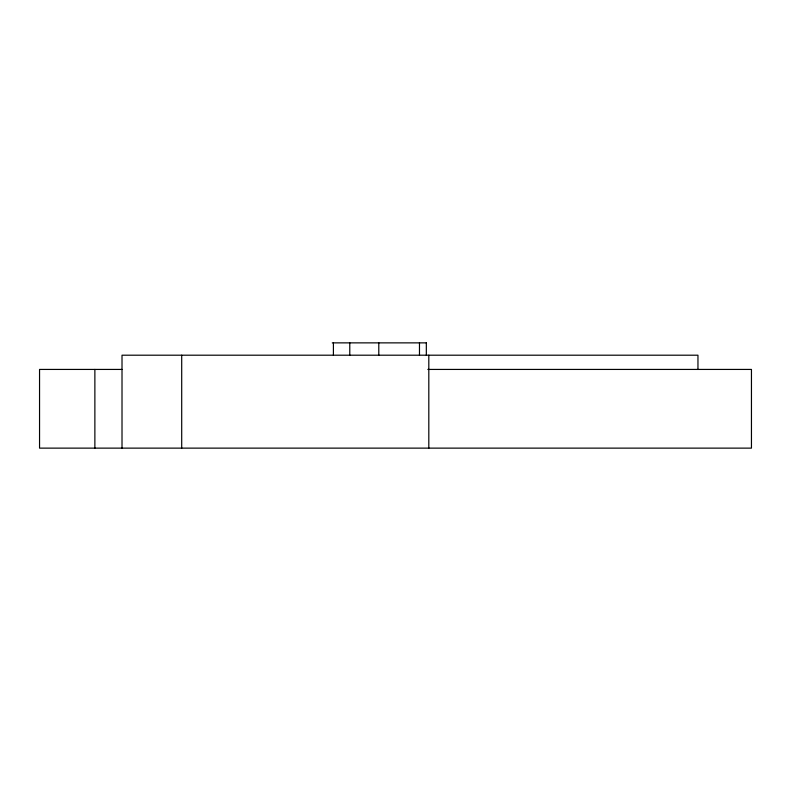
<?xml version="1.0" encoding="UTF-8"?>
<svg xmlns="http://www.w3.org/2000/svg" width="791" height="791" viewBox="0 0 791 791"><rect width="100%" height="100%" fill="white"/><g stroke="black" fill="none" stroke-linecap="round" stroke-linejoin="round"><path stroke-width="1.19" d="M426.329 342.869L426.329 355.199M332.279 342.869L426.359 342.869M122.012 369.427L39.55 369.427L39.55 448.131L751.45 448.131L751.45 369.427L427.832 369.427M697.959 369.427L697.959 355.199L122.012 355.199L122.012 448.131M428.811 355.199L428.811 448.131M419.477 342.869L419.477 355.199M378.79 342.869L378.79 355.199M349.78 342.869L349.78 355.199M333.406 342.869L333.406 355.199M181.703 355.199L181.703 448.131M94.871 369.427L94.871 448.131"/></g></svg>
